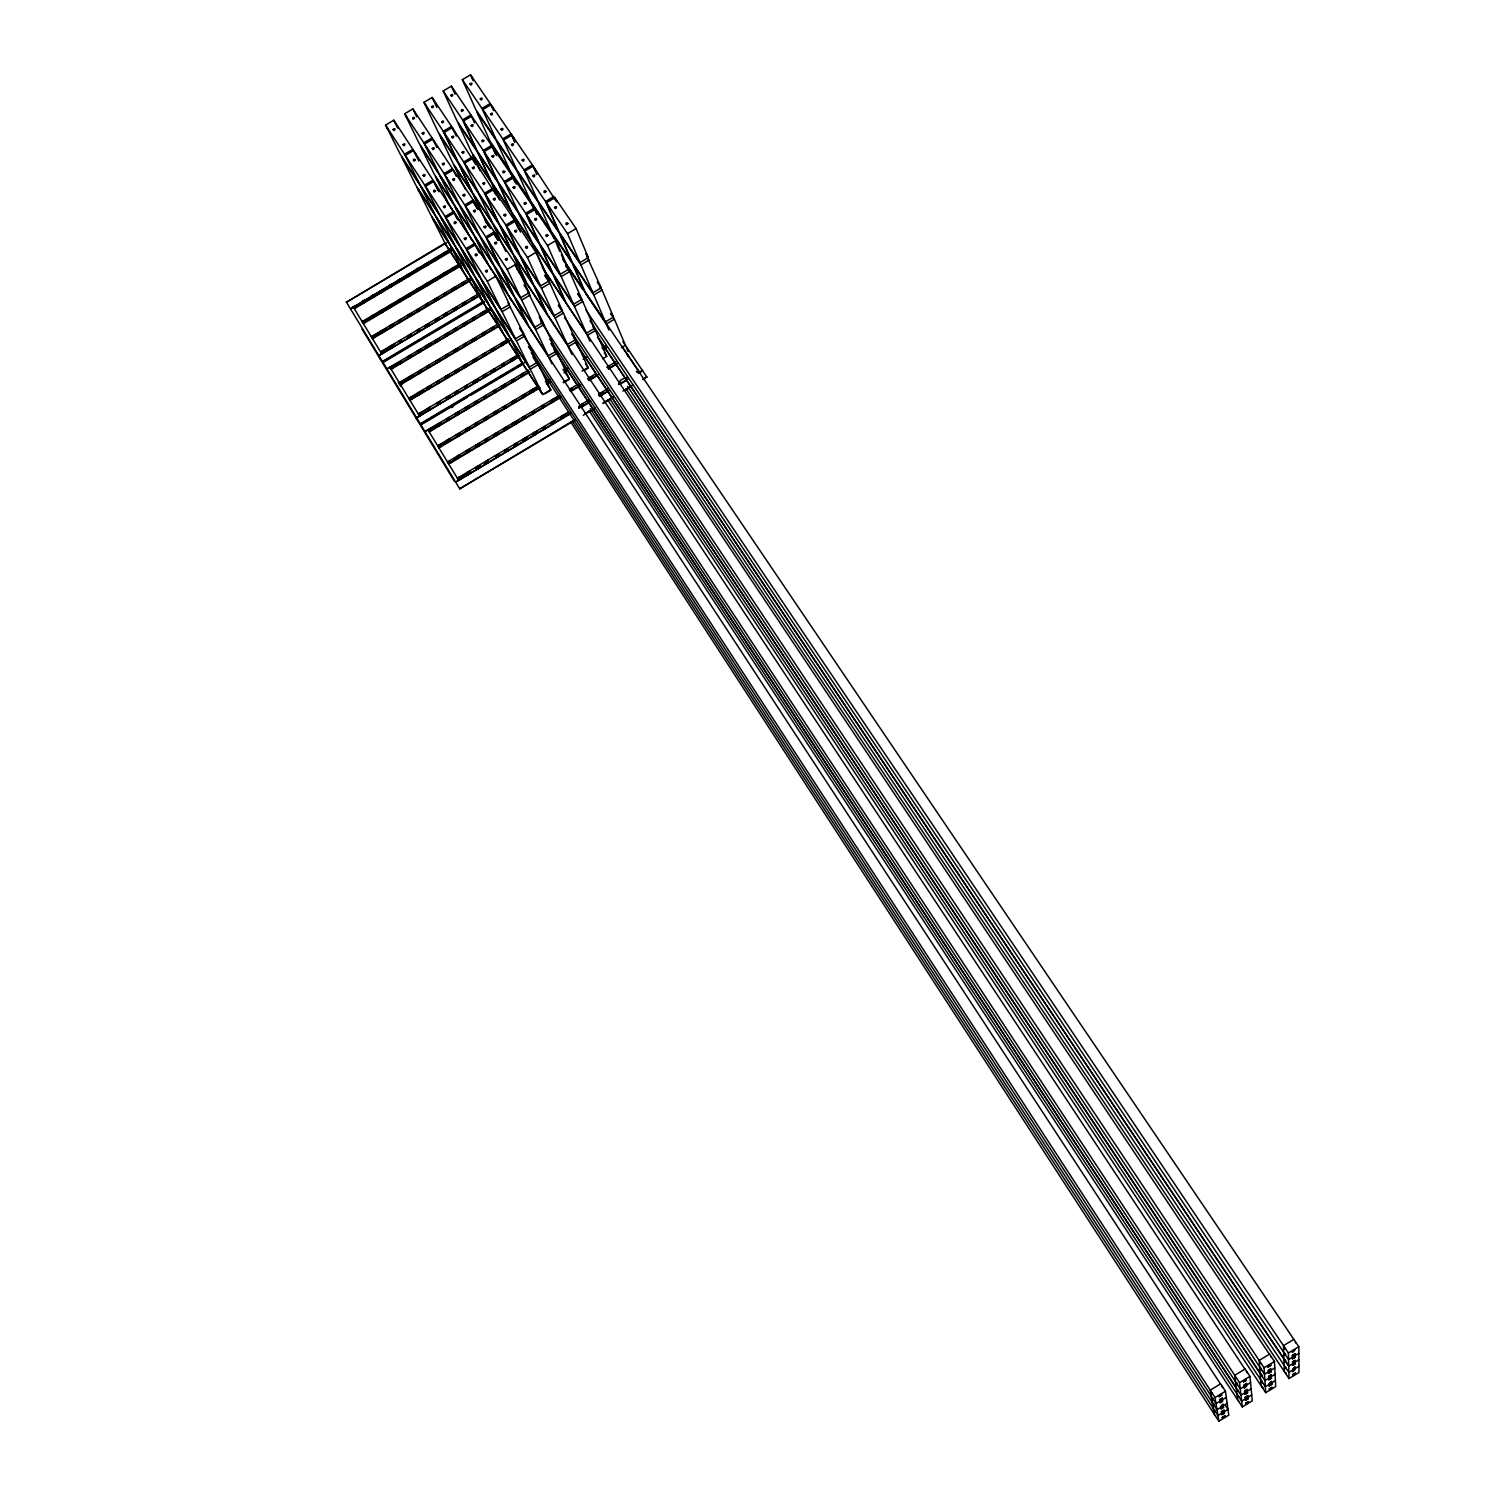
<?xml version="1.0" encoding="UTF-8"?>
<svg xmlns="http://www.w3.org/2000/svg" width="1496" height="1496" viewBox="0 0 1496 1496"><rect width="100%" height="100%" fill="white"/><g stroke="black" fill="none" stroke-linecap="round" stroke-linejoin="round"><path stroke-width="1.5" d="M639.203 372.298C636.585 375.795 649.058 365.903 638.1 372.878M609.807 367.661L608.61 368.783M580.504 406.388L582.655 405.397M582.785 405.884C577.232 407.342 585.329 403.453 580.373 406.127M588.9 379.535C590.004 375.029 592.304 382.022 588.695 379.049M571.996 388.979C570.294 393.71 569.378 385.201 572.744 390.269M561.655 417.328L563.655 416.393M570.051 390.194L572.052 389.278M552.248 422.919L554.249 422.003L552.136 422.938M554.549 422.695L553.333 423.817L552.024 422.714M533.418 434.121L535.587 433.391L533.305 434.158M542.861 428.791L544.843 427.613L542.88 428.735M523.993 439.731L526.012 438.814L525.077 440.628M532.333 412.017C537.382 408.857 530.126 416.038 534.203 410.951M534.857 412.242C532.744 415.869 531.865 409.493 534.839 411.998M522.515 397.076L524.385 395.673M516.625 444.63L514.456 445.359L516.849 444.836M523.32 418.543C526.985 416.823 520.776 417.739 525.246 417.347M506.471 428.511C503.965 432.251 504.133 424.995 506.695 428.735M514.961 400.928C514.549 406.762 511.108 397.132 515.727 402.218M507.2 450.24C501.815 449.155 508.472 454.616 507.088 449.754M523.506 374.094L521.655 375.477M513.932 424.135C516.139 421.311 513.371 423.518 515.727 424.153M511.314 359.208C518.701 356.572 508.36 362.107 512.193 360.966M503.722 407.697L505.966 407.192M505.742 406.968C500.805 406.613 508.958 407.847 503.498 407.473M495.756 456.804L497.738 455.626L495.606 456.579M495.868 457.047L496.99 454.952L497.644 457.084M504.433 429.221L506.433 428.305L505.517 430.119M477.018 468.267C475.859 463.928 481.432 468.491 476.925 468.005C478.645 463.891 479.898 470.941 476.757 467.799M495.438 390.493C494.802 395.299 492.259 387.969 495.961 391.372M495.98 391.634L495.083 392.681M486.312 462.152L488.313 461.236L486.331 462.414M503.011 386.342L504.507 385.239L505.087 386.623M488.612 461.927L487.696 463.012M475.709 424.359C478.701 420.656 477.467 428.08 475.448 423.873C477.579 420.264 478.383 426.622 475.466 424.135M494.634 349.466C489.342 350.625 497.083 347.558 492.165 349.466M469.501 472.68L467.481 473.615L469.482 472.418M476.289 445.958L478.552 445.471M495.064 369.98C492.278 373.42 493.699 367.249 495.251 370.709C492.315 373.981 492.801 366.333 495.288 370.204M478.327 445.266C474.344 448.669 478.346 441.114 478.196 446.481M501.609 344.23L503.572 343.332L501.721 344.697M483.47 355.842C481.469 351.523 488.313 355.468 483.675 355.973C482.273 352.57 487.546 355.487 483.208 355.356M460.319 478.757L458.543 479.823M466.92 451.549L468.903 450.633L466.939 451.811M469.183 451.306C466.864 455.233 465.911 447.491 469.071 450.82M485.994 376.225L484.985 375.085L483.919 376.674M492.39 349.709L494.353 348.811M457.29 436.14C455.906 433.092 461.666 434.999 458.075 436.365M467.519 386.959C462.04 388.736 469.838 384.079 465.293 387.389M484.18 313.449C481.413 316.759 481.375 311.411 483.9 312.795M459.534 456.43C457.29 460.114 456.897 453.232 459.683 456.411M464.751 366.127C467.799 362.481 466.434 369.793 464.489 365.66C466.584 362.107 467.388 368.315 464.508 365.903M475.055 318.872C472.25 322.706 472.362 314.815 475.036 318.629M447.865 462.245C454.934 457.683 440.965 471.221 459.758 455.233M458.767 413.756C457.309 417.272 454.653 411.419 458.225 412.616C458.879 416.131 454.447 412.69 458.487 413.083M438.01 425.537C437.524 420.638 441.844 426.865 437.655 424.845M446.874 398.703L447.977 396.627L448.613 398.721M440.591 446.35C437.991 450.277 437.617 442.18 440.572 446.089M448.744 397.506L446.762 398.404L448.987 397.73M438.44 447.08L440.31 445.677M446.949 419.048C452.372 416.206 444.892 423.798 448.856 418.001M439.3 382.34C437.056 385.912 436.757 379.647 438.983 382.116C436.477 385.145 436.533 379.143 439.02 381.611M445.584 355.674C450.446 352.551 443.564 359.695 447.472 354.664M454.298 329.494C459.235 326.446 452.073 333.328 456.168 328.484M446.575 377.759C444.593 373.738 451.025 376.88 446.537 377.403C446.032 374.262 450.82 377.796 446.799 377.89M462.919 303.52C467.837 300.509 460.712 307.334 464.77 302.547M437.898 425.051L439.88 424.153M421.199 414.504C419.516 418.076 417.328 411.681 420.806 413.551C420.507 417.16 417.515 412.859 420.918 414.037M447.117 314.833L445.154 314.328L446.556 315.469M455.532 288.298C451.119 290.71 457.327 284.932 453.699 289.513M427.108 346.268C430.156 342.64 428.772 349.877 426.846 345.782C428.941 342.266 429.707 348.4 426.865 346.025M429.446 366.352L427.239 366.838L429.165 365.679L428.511 367.923L427.669 366.557L429.689 366.576M446.724 294.17L444.536 294.675L446.612 293.721M409.399 399.021C412.69 395.355 410.708 402.966 409.175 398.291C414.355 397.599 405.79 401.788 422.938 390.419M428.959 325.38C426.229 328.709 426.136 323.379 428.698 324.744M418.786 373.308C419.535 370.223 419.011 371.98 419.89 373.196M410.746 336.207C408.071 339.742 407.754 333.832 410.633 335.74M417.066 310.083C421.853 306.998 415.028 314.01 418.936 309.092M411.026 356.889C408.184 359.882 408.389 355.225 410.54 356.104M419.852 330.803C417.122 334.132 417.01 328.783 419.572 330.149M426.136 304.698C430.904 301.556 424.135 308.718 428.006 303.707M401.358 341.125L399.17 341.612L401.096 340.471L400.442 342.696L399.619 341.35L401.601 341.369M401.882 362.312C399.208 365.66 398.983 360.312 401.62 361.658M399.189 321.341C402.218 317.75 400.797 324.913 398.908 320.855C400.984 317.376 401.732 323.416 398.927 321.098M392.719 367.754L391.821 368.783M390.119 326.726C393.149 323.136 391.728 330.298 389.839 326.24C391.915 322.762 392.644 328.802 389.858 326.483M371.681 337.011C374.654 333.01 374.393 340.284 371.681 337.011L386.192 328.522M381.517 332.879C378.638 329.868 385.482 330.523 381.761 332.449C379.517 330.167 385.893 331.719 381.761 332.935M636.735 371.793L638.68 371.139L638.381 372.747M607.339 367.156L609.452 366.688L608.105 368.278M599.111 394.177L601.467 394.196L599.204 394.925M553.427 401.62C550.453 401.19 554.231 399.226 551.37 401.526M533.829 391.316C534.278 387.688 529.472 392.55 533.38 391.728M477.187 403.209C475.597 398.067 474.438 406.351 477 401.732M450.221 463.012L449.642 461.591L448.164 462.975M457.57 371.887C458.075 368.334 453.288 373.102 457.14 372.28M401.938 383.705C402.2 379.947 397.786 385.482 401.751 383.93M535.344 434.644L534.689 432.531L533.436 434.382M588.732 378.039L595.689 373.757M496.279 413.756L496.298 412.036L494.503 413.738M439.768 425.575L439.618 423.686M504.189 365.679L504.208 363.996M457.065 350.962L454.803 350.475L455.663 349.185L456.953 350.232L455.27 350.999L456.991 349.802M475.242 340.284L474.606 338.208L473.503 340.265M464.994 304.492L464.62 302.94L463.274 304.492M447.248 335.871L446.612 333.832L445.509 335.871M410.072 316.423C407.38 313.674 410.746 315.656 408.371 316.423M392.139 347.745L391.784 346.174L390.419 347.726M475.578 361.321C478.122 358.853 471.913 358.423 474.251 361.321M430.081 409.736L427.95 408.763L429.932 407.847L428.997 409.642L428.604 408.483L430.194 408.315M451.699 407.623L452.933 406.856M504.9 386.847L503.516 387.146M420.226 394.215L420.096 392.438L418.899 394.196M1293.629 1350.832L1294.919 1349.729L1292.245 1352.421L1293.629 1351.131M1245.514 1386.698L1246.766 1385.633L1244.205 1388.232L1245.532 1386.979M1221.895 1405.305L1223.261 1404.127L1220.755 1406.67L1221.933 1405.567M1270.291 1382.454L1271.675 1381.275L1269.113 1383.837L1270.31 1382.715M1293.89 1368.111L1295.237 1366.858L1292.675 1369.495L1293.89 1368.391M1293.928 1370.28L1295.125 1369.158L1292.544 1371.738L1293.928 1370.56M1225.467 1391.243L1228.796 1415.141L1218.829 1421.2L1215.051 1397.563L1225.467 1391.243L1220.624 1383.837L1210.245 1390.195L1214.191 1414.057M1249.983 1376.357L1252.245 1400.873L1242.278 1406.932L1239.567 1382.678L1249.983 1376.357L1245.083 1368.971L1234.705 1375.329L1237.622 1399.826M1274.461 1361.454L1275.695 1386.624L1265.728 1392.683L1264.064 1367.793L1274.461 1361.454L1269.543 1354.104L1259.165 1360.462L1261.035 1385.595M1298.809 1346.68L1298.977 1372.468L1289.028 1378.527L1288.411 1352.982L1298.809 1346.68L562.59 258.958M1226.327 1397.376L1216.024 1403.622L528.481 346.679M1250.562 1382.641L1240.259 1388.905L549.799 339.218M1274.779 1367.924L1264.494 1374.17L572.519 333.832M1298.846 1353.282L1288.561 1359.527L589.966 320.742M1227.15 1403.36L1216.996 1409.737L532.987 357.17M1251.123 1388.793L1240.969 1395.17L553.931 349.41M1275.078 1374.226L1264.924 1380.602L576.727 344.716M597.895 337.535L1288.729 1366.129L1298.902 1359.752M1251.703 1395.001L1241.624 1401.116L590.172 408.558M1275.396 1380.584L1265.336 1386.698L610.2 399.339M1298.939 1366.278L1288.879 1372.393L627.516 386.305M1293.853 1339.35L1283.475 1345.689L1284.297 1371.458M408.745 398.235L508.397 339.031M426.921 388.062L430.904 385.706M436.701 382.265L438.702 381.069M444.836 377.422L448.8 375.066M454.784 371.513L458.748 369.157M462.731 366.782L466.715 364.426M472.68 360.873L476.663 358.516M482.797 354.87L484.798 353.673L485.807 355.244M490.595 350.232L494.559 347.876M500.543 344.323L508.64 339.517M409.885 399.825L509.407 340.602M409.998 400.292L509.65 341.088M461.31 248.822L481.132 279.322L495.457 308.008L515.409 338.788L523.694 333.87L508.023 302.79M534.67 327.362L521.711 300.041L501.366 269.074L514.549 296.675L534.67 327.362L542.936 322.444L527.583 291.178M554.156 315.768L541.533 288.279L521.019 257.424L533.866 285.194L554.156 315.768L562.421 310.869L549.948 283.268L544.806 275.582M573.529 304.268L561.243 276.573L540.561 245.83L553.071 273.787L573.529 304.268L581.794 299.35L569.639 271.58L565.75 265.821M592.884 292.767L580.915 264.886L560.065 234.255L572.257 262.398L592.884 292.767L601.149 287.849L586.712 256.078M524.741 336.058L537.419 362.312L529.285 367.137L516.475 340.976L524.741 336.058L519.729 328.372M543.964 324.632L556.325 351.074L548.191 355.898L535.699 329.55L543.964 324.632L540.187 318.891M563.431 313.075L575.455 339.686L567.339 344.51L555.166 317.975L563.431 313.075L558.345 305.446M582.767 301.575L594.492 328.372L586.357 333.197L574.501 306.493L582.767 301.575L577.643 293.983M602.084 290.093L613.491 317.077L605.375 321.902L593.837 294.993L602.084 290.093L599.503 286.316M418.3 413.943L518.383 354.477M418.581 414.411L430.568 407.286M436.551 403.733L440.553 401.358M446.369 397.899L450.539 395.411M454.541 393.037L458.524 390.662M464.901 386.884L466.92 385.688M472.512 382.359L478.514 378.787M483.414 375.889C486.35 372.317 486.35 377.609 483.825 376.375M490.501 371.663L494.69 369.175L495.7 370.765M501.927 364.874L503.928 363.678C505.087 367.268 500.057 364.033 504.283 364.295M510.473 359.788L518.476 355.038M519.393 356.048L416.599 417.777L519.636 356.534M420.245 415.981L416.243 418.356L416.898 419.441M420.526 424.247L522.59 363.584M420.656 424.415L524.759 362.537M466.958 397.525L420.918 424.883L420.264 423.779L522.347 363.098L503.198 333.384L489.622 306.343L470.586 276.928M470.959 395.15L523.002 364.22M528.443 370.054L424.976 431.559L441.301 422.489M455.326 414.149L459.347 411.755M465.35 408.184L469.37 405.79M474.737 402.611L476.757 401.414M484.031 397.076C491.137 395.954 480.814 399.413 485.92 395.879M493.325 391.559L495.344 390.344M501.459 386.716L505.461 384.341M511.913 380.508C519.224 380.115 508.285 382.153 514.044 379.423M523.114 373.776C517.915 377.011 528.481 374.374 521.206 374.972L522.235 376.581M538.429 364.407L550.659 389.745L542.674 394.495L530.313 369.231L538.429 364.407L533.474 356.796M551.07 343.706L557.316 353.187L549.2 358.012L551.968 363.883M573.922 338.04L576.428 341.817L568.312 346.642L571.921 354.515M592.884 326.764L595.427 330.523L587.311 335.347L589.948 341.294M608.872 330.055L606.291 324.052L614.407 319.228L610.574 313.599M428.941 431.428L529.472 371.644M429.202 431.895L529.715 372.13M437.674 445.789L538.597 385.762M545.311 381.779L549.761 379.124M564.759 370.204L568.405 368.035M583.178 359.246L587.161 356.889M602.065 348.026L605.712 345.856M437.935 446.257L449.903 439.151M455.869 435.579L459.852 433.223M465.836 429.67L469.819 427.295M475.317 424.023L477.355 422.807L478.365 424.434M483.769 418.992L487.752 416.636M493.736 413.064L497.719 410.708M503.329 407.361L505.368 406.145M511.669 402.405L515.653 400.03M521.636 396.477L525.62 394.103M529.603 391.746L537.569 386.997M438.665 447.435L539.645 387.371M546.358 383.387L550.341 381.013M563.992 372.897L568.293 370.335M603.131 349.615L606.778 347.446M438.945 447.884L539.869 387.857M546.582 383.874L550.565 381.499M563.244 382.265L569.228 378.694L557.316 353.187M582.056 371.064L588.04 367.511L576.428 341.817M602.738 358.76L606.74 356.385L595.427 330.523M621.42 347.652L625.422 345.277L614.407 319.228M544.899 393.822L550.902 390.25M563.487 382.77L569.471 379.199M584.282 370.391L588.283 368.016M447.491 461.927L559.579 395.225M578.784 383.799L569.415 389.371L570.705 391.485L578.877 386.623M606.89 367.1L616.24 361.527M627.647 354.739C626.45 354.178 628.788 357.544 628.731 356.347M465.761 451.661L469.763 449.286M475.765 445.714L479.767 443.34M485.284 440.048L487.322 438.833L488.351 440.479M493.774 434.999L497.775 432.625M503.778 429.053L507.78 426.659M511.782 424.284L517.784 420.713M522.796 417.739L524.834 416.524L525.881 418.151M543.029 407.791L544.226 406.669L543.478 405.379L541.533 406.575L542.581 408.202M550.902 401.003L558.438 396.534M569.639 389.858L572.22 389.465M587.835 379.049L591.836 376.655M448.482 463.573L561.112 396.571M569.845 389.951L570.574 390.998L580.672 384.94M588.676 380.171L598.68 374.206M617.324 363.135L608.311 368.783M450.764 462.844L560.869 397.338M588.9 380.657L596.979 375.851M608.909 368.745L616.932 363.977M457.383 478.196L568.723 411.924M589.256 399.713L579.85 405.323L581.14 407.436M608.498 388.268L598.55 394.177L599.728 395.748L608.591 390.475M626.861 377.329C616.595 381.181 621.569 381.218 618.69 384.135M636.268 371.737L638.325 370.522M458.15 479.487L469.576 471.558M475.541 468.005L479.505 465.649M486.836 462.993L486.088 461.946L487.976 460.6M495.344 456.224L499.384 453.812M504.769 450.614L506.826 449.398M513.296 445.528L517.279 443.171M523.245 439.618L527.209 437.243M533.006 433.803L537.158 431.334M542.955 429.015L544.488 426.977L545.011 427.8M551.07 423.05L555.035 420.694M561 417.141L568.947 412.41M578.896 406.501L582.879 404.126M602.738 392.307L598.774 394.664L599.952 396.234M466.415 474.008L470.436 471.633M476.439 468.042L480.459 465.667M484.461 463.274L488.481 460.88M522.59 440.591L526.592 438.197M532.613 434.625L536.634 432.232M550.678 423.873L554.679 421.479M578.765 407.155L582.767 404.762M598.811 395.225L602.832 392.831M466.677 474.456L470.679 472.082M504.769 451.792L508.79 449.398M522.833 441.04L526.835 438.665M532.856 435.074L536.858 432.699M550.902 424.34L554.904 421.947M560.925 418.375L564.946 415.981M578.971 407.623L582.991 405.229M599.036 395.692L603.038 393.298M571.491 412.559L455.663 482.105L571.005 413.457M578.746 408.24L590.677 401.134M618.54 384.566L627.965 378.956M580.953 407.529L588.919 402.798M608.797 390.961L600.85 395.692L601.355 393.934M620.728 383.855L626.693 380.321M575.062 419.553L459.721 488.818L575.287 420.021M585.03 413.625L594.997 407.697M602.963 402.948L612.93 397.02M622.897 391.073L632.864 385.145M642.812 379.217L646.814 376.842L643.037 379.704M583.253 415.29L595.202 408.165M603.187 403.434L613.136 397.487M625.104 390.381L631.069 386.828M439.095 214.059L419.965 184.606L404.556 154.2L412.821 149.301L393.785 120.204L385.575 125.047L400.386 154.481L419.179 183.391M458.187 202.745L438.889 173.405L423.798 142.812L432.064 137.912L412.859 108.909L404.668 113.771L419.161 143.373L438.104 172.19M443.265 131.274L451.53 126.393L432.176 97.483L423.966 102.345L438.16 132.116L457.252 160.839L443.265 131.274L423.966 102.345M462.619 119.83L470.885 114.93L451.362 86.151L443.171 90.994L457.028 120.952L476.289 149.581L462.619 119.83L443.171 90.994M515.896 168.543L496.13 139.502L481.974 108.385L490.22 103.486L470.529 74.8L462.339 79.643L475.896 109.788L495.326 138.305M477.505 191.282L458.057 162.054L444.088 132.489L452.353 127.59L475.822 164.56M463.442 121.026L483.264 150.404L496.709 179.913L477.093 150.778L463.442 121.026L471.708 116.146L491.586 145.467L495.4 153.92M424.658 185.093L433.017 180.156L413.625 150.516L405.341 155.416L424.658 185.093L439.899 215.293L459.366 245.269M444.088 173.592L452.428 168.655L432.868 139.128L424.602 144.027L444.088 173.592L458.992 203.98L478.627 233.844M495.849 194.461L472.904 158.258L464.564 163.195L484.573 193.208L498.131 222.287L478.327 192.517L463.723 161.961L472.063 157.024M483.264 150.404L491.586 145.467M502.768 138.847L511.108 133.911L491.062 104.683L482.797 109.582L502.768 138.847L516.737 169.759L536.858 199.305M507.144 293.16L433.821 181.39L425.481 186.346L445.154 216.565L460.188 246.522L480.01 277.041M517.504 210.786L497.532 181.128L484.087 151.62L492.427 146.683L512.679 176.547L504.264 181.54L518.327 212.039L538.654 242.24L525.676 213.255L505.106 182.793L513.521 177.8L534.165 208.206L536.914 214.452M536.858 174.565L532.37 164.878L511.95 135.126L503.61 140.063L523.955 169.871L537.7 200.558L558.195 230.646L545.535 201.455L524.816 171.105L533.231 166.131L555.82 200.614M445.154 216.565L453.569 211.572L457.589 219.8M464.732 204.952L473.147 199.978L453.251 169.889L444.892 174.845L464.732 204.952L479.449 235.096L499.44 265.521L485.789 236.91L465.574 206.224L473.989 201.231L494.278 231.861L498.131 240.071L494.409 234.292M484.573 193.208L492.988 188.216M523.955 169.871L532.37 164.878M485.415 194.461L505.798 225.036L519.112 253.853L498.953 223.54L485.415 194.461L493.83 189.468L514.287 220.006L518.906 229.524M446.5 242.913L346.455 302.229L444.237 243.586M450.483 248.953L350.494 308.887L450.726 249.458M353.991 308.232L451.231 250.561M354.29 308.718L451.474 251.066M501.029 309.41L487.266 281.285L495.849 276.199L509.463 304.417L501.029 309.41L480.833 278.331L466.023 248.617L474.513 243.586L479.318 253.011M485.789 236.91L494.278 231.861M505.798 225.036L514.287 220.006M525.676 213.255L534.165 208.206M545.535 201.455L554.025 196.425M475.354 244.876L466.846 249.926L487.266 281.285M486.63 238.182L495.12 233.152L515.783 264.362L529.079 292.767L520.645 297.779L500.281 266.793L486.63 238.182L507.219 269.448L520.645 297.779M506.639 226.326L515.148 221.277L535.979 252.375L548.92 280.986L540.486 285.979L519.954 255.124L506.639 226.326L527.415 257.462L540.486 285.979M526.536 214.526L535.026 209.477L556.045 240.463L568.63 269.28L560.215 274.273L539.514 243.511L526.536 214.526L547.48 245.55L560.215 274.273M546.414 202.727L554.904 197.696L576.091 228.57L588.339 257.574L579.924 262.567L559.055 231.917L546.414 202.727L567.526 233.657L579.924 262.567M362.163 321.64L459.852 263.689M362.537 322.182C364.089 318.33 365.66 324.408 362.537 322.182L460.114 264.194M363.098 323.173L460.824 265.185M363.378 323.66L461.086 265.69M371.326 336.694L469.426 278.48M389.615 326.483L393.616 324.108M398.815 321.023L400.797 319.864M407.623 315.806L411.624 313.431M433.634 300.359L437.655 297.985M444.144 294.132L446.126 292.954L447.098 294.488M451.661 289.682L455.663 287.307M464.246 282.202L462.283 283.38L463.255 284.894M372.261 338.246L470.399 279.995M372.541 338.732L470.642 280.5M507.219 269.448L515.783 264.362M527.415 257.462L535.979 252.375M547.48 245.55L556.045 240.463M567.526 233.657L576.091 228.57M380.564 351.878L478.963 293.478M380.826 352.364L394.907 344.005M399.058 341.556L401.04 340.377M406.968 336.862L410.989 334.468M417.272 330.728L419.254 329.55L420.226 331.102M425.051 326.128L429.072 323.734M435.093 320.163L439.113 317.769M443.134 315.376L447.154 313.001M453.195 309.41L457.215 307.035M473.727 297.106C468.716 300.004 478.346 296.844 471.894 298.321L472.867 299.855M479.954 295.011L378.881 355.637L480.197 295.497M483.881 301.164L382.396 361.415L383.051 362.518L484.517 302.267M382.677 361.901L484.274 301.781M488.687 308.531L386.959 368.932L401.283 361.06M407.174 357.581L411.157 355.207M417.141 351.654L421.124 349.279M425.107 346.922L431.091 343.369M435.074 340.995L439.057 338.638M445.023 335.085L449.024 332.71M462.993 324.426L466.976 322.07M472.456 318.816L474.438 317.638M480.927 313.786L488.893 309.036M390.83 368.764L489.678 310.065M391.111 369.25L489.921 310.57M515.409 338.788L502.132 311.673L510.547 306.68M521.711 300.041L530.126 295.049M541.533 288.279L549.948 283.268M561.243 276.573L569.639 271.58M580.915 264.886L589.331 259.893M399.264 382.639L498.505 323.716M399.544 383.126L413.569 374.785M417.571 372.411L421.591 370.036M427.108 366.744L429.109 365.566M435.617 361.695L439.618 359.321M453.643 350.999L457.645 348.605M463.835 344.94C471.016 344.529 460.226 346.567 465.911 343.856M471.67 340.284L475.672 337.909M481.693 334.337L485.695 331.944M493.456 327.512C487.752 330.111 498.542 328.297 491.361 328.596L492.371 330.149M400.236 384.229L499.496 325.268M400.498 384.715L499.739 325.754M1220.399 1395.338L1219.053 1395.843L1221.652 1394.253L1219.053 1396.815L1221.933 1395.057L1220.437 1395.618M1269.562 1369.794L1268.103 1370.317L1270.983 1368.578L1268.309 1371.159L1270.889 1369.607L1269.58 1370.074M1245.289 1384.548L1243.868 1385.146L1246.692 1383.351L1244.111 1385.951L1246.636 1384.342L1245.308 1384.829M1221.316 1401.415L1219.988 1401.902L1222.55 1400.35L1219.969 1402.874L1222.83 1401.135L1221.353 1401.677M1222.213 1407.53L1220.96 1408.073L1223.447 1406.483L1220.904 1408.97L1223.728 1407.25L1222.269 1407.792M427.706 305.951L427.856 304.118L426.884 305.951M485.433 376.88L483.545 375.72L485.508 374.804M486.406 419.628C489.716 417.197 482.554 416.449 485.546 419.609M589.181 377.628L590.808 378.582L588.863 379.236M497.401 457.271L496.261 457.383M464.732 325.399C468.51 323.435 461.666 323.024 464.433 325.38M466.883 409.343L467.706 407.267M562.758 418.226L563.712 416.356M436.608 321.06L437.786 319.34L436.121 320.873M418.712 352.532L419.909 350.793L418.244 352.345M464.583 282.781L462.769 284.128L464.826 283.174M454.073 289.813L455.775 288.56M472.755 299.387C476.869 296.582 470.66 299.742 471.633 297.816M455.532 307.914C451.381 310.813 457.645 307.522 456.654 309.485M570.574 390.998L572.295 390.213L571.453 388.156M475.036 382.509L476.607 381.966L476.42 380.508M522.908 397.394L524.479 396.87L524.311 395.374M543.478 405.379L541.889 405.902L542.057 407.398M484.667 397.73L486.406 396.44L484.442 397.599M429.595 387.015C424.995 388.923 432.662 387.688 428.211 386.66C425.668 389.203 431.858 389.502 429.539 386.679M544.376 426.996L542.618 428.305M485.078 418.992L486.948 417.608L485.171 419.291M505.218 430.119L504.208 428.997M447.229 419.721L449.081 418.338L447.323 420.002M496.822 433.747C492.203 434.438 498.879 437.262 496.803 433.41M468.341 428.997L466.471 430.399L468.248 428.716M449.436 439.974L447.678 441.245L449.66 440.105M459.291 456.074L457.813 457.813L459.777 456.635M459.814 477.935C455.794 478.178 460.693 480.945 459.777 477.617M443.919 254.788C448.389 252.936 442.405 254.376 443.04 253.366M453.382 269.486C459.833 265.821 449.922 269.43 452.484 268.065M427.332 263.446C422.882 265.278 428.847 263.857 428.23 264.867M436.72 278.181C430.212 281.828 440.235 278.256 437.617 279.602M601.299 394.009L599.466 394.402L599.821 395.748M391.354 284.782C387.296 283.959 391.503 289.457 391.784 285.437C387.539 286.578 392.569 285.044 392.251 286.204M523.581 374.393L521.73 375.776M504.04 363.809L502.245 364.201L502.6 365.866M473.989 360.835L475.934 359.676L474.082 361.134M542.001 407.099C546.358 407.361 541.028 404.07 542.468 407.716M561.729 417.534C566.049 417.795 560.907 413.962 561.542 417.328M562.178 418.132L561.449 417.104M522.441 396.777C527.078 396.964 520.832 392.999 522.684 397.263M503.049 386.529L504.919 385.145L502.787 386.118M515.054 401.227C511.015 400.741 515.372 404.425 514.811 400.741M495.7 390.961L493.904 391.354L494.222 392.681M476.513 380.788L474.662 382.172M438.347 360.237C433.803 362.088 439.918 360.723 439.263 361.677M477.093 402.031L475.148 403.191M457.982 391.802C453.232 391.746 459.571 395.542 457.72 391.335C453.737 390.568 457.701 395.374 457.888 391.522M465.836 408.651L467.818 407.754L465.929 408.95M1295.312 1342.323L1295.798 1342.922M390.998 368.783L390.624 366.782L392.719 367.492M485.714 440.591L487.677 439.413L485.789 440.871M457.028 435.673C461.535 436.121 456.037 431.577 457.14 435.953M438.328 446.799L440.217 445.397M460.039 478.066L458.692 477.448L457.795 478.795M1284.821 1353.282L1285.569 1354.46L1285.083 1353.581M1285.232 1361.454C1286.392 1364.427 1284.204 1357.751 1285.756 1360.911M504.956 142.457L505.742 143.803L505.012 142.662M1260.941 1369.326C1262.325 1372.43 1259.969 1365.96 1261.483 1369.027M1261.203 1374.226L1261.932 1375.385L1261.203 1374.244M1261.67 1380.584L1262.474 1382.996L1261.857 1381.93M1237.529 1389.354L1237.697 1390.794M1237.566 1390.42L1238.146 1391.392M1238.146 1396.254L1238.8 1397.358L1238.239 1395.544M455.682 168.468L456.112 169.142M1214.696 1410.017L1214.453 1410.616M447.024 178.566L446.257 177.22L447.042 178.566M466.939 208.617L467.724 210.001L466.995 208.804M451.325 208.729L452.054 209.926M470.642 238.257L471.371 239.454M490.277 268.233L491.025 269.504M516.905 301.182L517.373 301.893M462.657 251.16L463.442 252.506L462.675 251.234M510.267 298.789L511.015 300.079M530.613 329.887L531.361 331.121M483.32 282.95L484.087 284.315L483.376 283.118M477.43 281.005L478.196 282.314L477.43 281.005M485.863 307.26L486.593 308.513L485.92 307.409M501.889 344.884C501.272 338.975 506.134 348.325 500.973 343.426M542.711 428.548L544.507 429.221L544.768 427.314M524.946 416.673L524.853 418.768L523.076 418.076M446.126 356.815L446.463 355.244L448.052 355.655M466.098 409.137L466.191 407.062L468.061 407.978M488.481 461.441L486.985 460.618L486.088 461.946M426.659 147.674L425.986 146.421L426.734 147.73M1285.12 1354.946L1285.232 1355.357M1271.02 1356.816L1271.133 1357.246M471.951 77.25L472.643 78.503L471.988 77.53M513.895 138.698L513.315 137.538L513.857 138.38M506.19 338.881L505.573 337.759L506.209 338.844M479.038 115.753L478.327 114.538L478.832 115.342M1236.425 1378.545L1236.294 1378.134M1213.967 1405.623L1213.836 1405.23M1285.588 1366.989L1285.475 1366.839M585.721 253.74L588.339 257.574M462.339 79.643L481.974 108.385M597.259 282.164L601.149 287.849M497.196 141.896L516.962 170.918L530.444 200.782L550.341 230.085M517.784 172.133L537.887 201.679L551.164 231.319L571.416 261.146L559.205 232.983L538.728 202.914M610.948 313.319L613.491 317.077M509.276 169.59L490.071 141.297L476.981 112.2L496.392 140.699L510.08 170.787L529.621 199.566M511.127 173.087L530.65 201.867L534.409 210.394M531.454 203.082L551.332 232.366L554.1 238.687M552.174 233.582L572.388 263.408L584.169 290.579L564.179 261.015L561.411 254.675M593.837 294.993L573.249 264.642L585.011 291.814L605.375 321.902M622.897 341.556L647.02 377.329M395.842 123.701L395.131 122.579M621.7 345.969L639.409 372.13M566.386 265.054L582.617 289.065M585.965 293.983L606.291 324.052M566.049 265.428L568.63 269.28M484.087 151.62L504.264 181.54M577.942 293.646L581.794 299.35M586.021 310.083L1288.411 1352.982M519.393 214.377L539.701 244.559L552.23 272.534L532.146 242.595L518.551 213.143L498.617 183.484L511.576 211.965L531.323 241.38M597.652 336.974L1288.729 1365.942M533.174 244.858L553.24 274.778L565.32 301.781L545.479 272.104L532.333 243.624L512.623 214.246L519.374 229.056M574.501 306.493L554.081 276.031L566.161 303.015L586.357 333.197M604.234 352.663L606.74 356.385M626.057 388.792L1289.028 1378.527M608.928 365.884L609.994 367.492M619.512 381.704L620.597 383.331M542.225 267.242L544.656 270.888M543.927 270.047L1269.393 1354.254M545.049 275.208L548.92 280.986M444.088 132.489L463.723 161.961M558.606 305.128L562.421 310.869M564.516 317.451L1264.064 1367.793M479.431 194.854L499.215 224.606L512.287 252.656L492.708 223.147L478.608 193.638L459.179 164.41L472.68 192.947L491.904 221.932M571.696 334.019L575.455 339.686M575.175 342.191L1260.1 1373.141M493.774 225.429L513.334 254.9L525.956 281.996L515.073 265.54M555.166 317.975L534.895 287.419L547.293 314.216L567.339 344.51M585.572 363.771L588.04 367.511M607.657 399.75L1265.728 1392.683M590.191 377.011L591.481 379.124M600.7 392.906L602.009 395.019M473.54 202.783L477.28 208.43M488.07 224.718L490.595 228.551M485.246 220.922L489.117 226.775M494.278 234.573L498.131 240.407M516.662 268.569L1244.934 1369.102M588.152 378.226L589.218 379.853M588.377 378.712L589.443 380.339M523.955 285.044L529.079 292.767M539.158 316.703L542.936 322.444M404.668 113.771L423.798 142.812M540.505 321.154L1239.567 1382.678M551.332 343.482L556.325 351.074M440.048 175.743L459.309 205.083L473.727 234.423L493.138 264.025M460.114 206.298L479.73 236.162L493.942 265.26L513.708 295.404L500.543 267.803L480.553 237.415M555.484 351.934L1236.201 1387.951M563.076 369.306L569.228 378.694M453.064 202.914L434.308 174.321L420.32 145.729L439.244 174.546L453.849 204.111L472.923 233.208M589.144 410.783L1242.278 1406.932M454.952 206.373L474.008 235.452L487.939 263.82M474.812 236.667L494.204 266.251L507.948 294.394L527.49 324.258L514.774 297.611L495.026 267.504M535.699 329.55L515.596 298.882L528.312 325.511L548.191 355.898M540.318 205.607L540.449 206.093M581.888 404.088L582.954 405.734M582.112 404.575L583.178 406.201M448.837 204.503L1220.474 1383.968M574.819 267.597L575.025 267.653M553.726 236.237L553.931 236.574M1225.654 1405.81L1227.992 1409.4L1217.931 1415.534L572.706 421.685M519.935 328.11L523.694 333.87M522.796 334.412L1215.051 1397.563M385.575 125.047L404.556 154.2M466.023 248.617L445.976 217.836L454.391 212.843L456.411 216.957M520.982 217.088L521.188 217.425M531.23 352.794L537.419 362.312M421.143 186.944L440.254 216.378L454.952 245.55L474.213 275.245M441.04 217.612L460.506 247.569L475.017 276.498L494.634 306.736M481.955 280.612L502.132 311.673M546.994 384.098L550.659 389.745M570.612 421.816L1218.829 1421.2M1260.735 1363.267L1260.941 1363.567M1261.67 1376.152L1261.596 1376.264M434.457 213.928L415.869 185.242L401.583 156.837L420.339 185.728L435.243 215.125L454.167 244.316M436.383 217.388L455.289 246.56L469.501 274.759L488.556 304.193M456.074 247.775L475.317 277.471L489.36 305.427L508.734 335.385M476.121 278.705L495.718 308.943L509.556 336.656L529.285 367.137M496.522 310.196L516.475 340.976M552.716 399.32L554.006 401.414M563.076 415.29L564.366 417.403M449.23 243.418L430.829 214.975L417.01 187.524L435.598 216.191L449.997 244.615L468.716 273.544M550.678 400.535L551.725 402.162M561.019 416.524L562.309 418.637M451.1 246.803L469.8 275.713L483.563 302.996L502.413 332.168M490.408 307.578L509.781 337.516L523.17 364.313L542.674 394.495M510.585 338.769L530.313 369.231M463.498 271.935L445.303 243.736L431.933 217.182L450.333 245.606L464.265 273.114L482.797 301.781M541.645 393.055L445.565 244.259L446.369 245.868M444.985 252.207L446.201 254.208M454.447 266.886L455.682 268.906M464.003 281.697L465.219 283.716M473.615 296.638L474.849 298.676M483.32 311.71L484.573 313.749M493.119 326.913L494.372 328.952M502.993 342.229L504.245 344.304M512.941 357.694L514.213 359.769M522.983 373.289L524.255 375.365M533.118 389.016L534.409 391.111M543.347 404.892L544.638 406.987M553.651 420.9L554.717 422.545M462.021 282.875L462.993 284.39M481.338 312.888L482.329 314.441M491.118 328.091L492.109 329.662M510.921 358.89L511.95 360.48M520.963 374.486L521.992 376.094M531.099 390.232L532.127 391.84M541.309 406.108L542.356 407.735M551.613 422.115L552.66 423.761M443.284 253.871L444.256 255.367M452.746 268.569L453.718 270.065M481.581 313.393L482.572 314.927M501.216 343.912L502.226 345.483M531.323 390.718L532.37 392.326M551.837 422.601L552.903 424.228M1239.006 1401.341L1238.838 1401.285M436.009 257.536L437.225 259.537M445.434 272.253L446.649 274.254M454.934 287.082L456.168 289.102M464.527 302.042L465.761 304.081M474.195 317.133L475.429 319.172M483.937 332.355L485.19 334.412M493.774 347.708L495.026 349.765M503.685 363.191L504.956 365.267M513.689 378.825L514.961 380.9M523.787 394.57L525.059 396.664M533.979 410.465L535.25 412.578M544.245 426.51L545.535 428.623M434.046 258.696L435.261 260.697M443.471 273.413L444.686 275.414M452.951 288.261L454.186 290.28M462.545 303.221L463.517 304.754M472.194 318.33L473.428 320.368M481.936 333.552L483.189 335.59M491.754 348.905L493.025 350.962M501.684 364.388L502.937 366.464M511.669 380.021L512.941 382.097M521.749 395.786L523.039 397.88M531.922 411.681L533.212 413.794M542.188 427.725L543.478 429.838M496.84 270.739L496.691 270.309M476.57 239.641L476.42 239.584M1212.62 1397.825L1212.564 1397.937M427.014 262.866L427.968 264.362M436.402 277.601L437.356 279.116M445.864 292.468L446.837 293.983M455.42 307.447C458.094 312.814 451.25 307.727 456.261 308.924M465.05 322.556L466.041 324.108M474.756 337.816L475.747 339.368M484.554 353.187L485.564 354.758M494.428 368.689L495.457 370.279M504.395 384.341L505.424 385.949M514.456 400.124L515.484 401.751M524.591 416.038L525.638 417.683M534.82 432.101L535.867 433.747M465.293 323.061L466.285 324.613M475.017 338.302L476.009 339.854M504.638 384.827L505.667 386.436M535.063 432.568L536.11 434.214M1215.388 1415.534L1215.575 1415.833M425.051 264.025L426.267 266.026M434.438 278.761L435.654 280.781M443.901 293.627L445.116 295.647M453.438 308.625L454.672 310.663M463.049 323.753L464.302 325.791M472.755 338.994L474.008 341.051M482.554 354.384L483.806 356.441M492.408 369.905L493.68 371.962M502.375 385.557L503.647 387.632M512.417 401.339L513.689 403.434M522.553 417.253L523.824 419.366M532.782 433.335L533.829 434.981M418.02 268.195L419.235 270.196M427.37 282.95L428.585 284.969M436.795 297.835L438.029 299.855M446.313 312.851L447.547 314.889M455.906 327.998L457.14 330.036M465.574 343.257L466.827 345.314M475.335 358.666L476.588 360.723M485.171 374.206L486.443 376.281M495.101 389.876L496.373 391.952M505.124 405.678L506.396 407.772M515.222 421.629L516.494 423.723M525.414 437.711L526.704 439.824M416.056 269.355L417.272 271.356M425.406 284.128L426.622 286.129M434.831 299.013L436.047 301.033M444.331 314.029L445.565 316.067M453.905 329.176L455.158 331.214M463.573 344.454L464.826 346.511M473.334 359.863L474.569 361.92M483.152 375.403L484.424 377.478M493.082 391.073L494.335 393.168M503.086 406.893L504.358 408.988M513.184 422.844L514.213 424.471M523.357 438.926L524.647 441.058M472.119 279.509L472.269 279.92M409.025 273.525L410.241 275.526M418.338 288.317L419.553 290.317M427.744 303.221L428.959 305.24M437.206 318.255L438.44 320.294M446.762 333.421L447.996 335.459M456.392 348.718L457.645 350.775M466.116 364.145L467.369 366.202M475.915 379.704L477.168 381.779M485.807 395.393L487.06 397.487M495.774 411.232L497.046 413.326M505.835 427.202L507.125 429.315M515.989 443.321L517.279 445.434M407.062 274.684L408.277 276.685M416.374 289.476L417.59 291.496M425.762 304.399L426.977 306.418M435.224 319.433L436.458 321.472M444.761 334.599L445.752 336.151M454.391 349.914L455.644 351.953M464.097 365.342L465.35 367.399M473.895 380.9L475.148 382.976M483.769 396.608L485.041 398.684M493.736 412.447L494.765 414.074M503.797 428.417L505.068 430.53M513.932 444.536L515.222 446.649M400.03 278.854L401.246 280.855M409.306 293.665L410.521 295.684M418.674 308.606L419.89 310.626M428.099 323.66L429.333 325.698M437.617 338.844L438.852 340.901M447.211 354.178L448.463 356.216M456.897 369.624L458.15 371.681M466.659 385.201L467.911 387.277M476.495 400.928L477.766 403.022M486.443 416.786L487.715 418.88M496.466 432.793L497.738 434.887M506.564 448.931L507.855 451.044M398.067 280.033L399.282 282.033M407.342 294.843L408.558 296.844M416.692 309.784L417.908 311.804M426.117 324.838L427.351 326.876M435.617 340.041L436.851 342.079M445.21 355.356L446.463 357.413M454.877 370.821L456.13 372.878M464.639 386.417L465.892 388.493M474.475 402.144L475.485 403.752M484.405 418.001L485.676 420.096M494.409 434.008L495.7 436.103M504.507 450.146L505.798 452.26M391.036 284.203L391.971 285.699M400.274 299.032C402.667 304.343 396.608 299.312 400.797 300.49C397.674 303.445 399.264 297.012 401.115 300.49M409.586 313.992L410.559 315.525M418.992 329.064L419.946 330.616M428.473 344.286L429.446 345.838M438.029 359.62C440.703 365.08 433.859 359.863 438.87 361.116M447.659 375.103L448.65 376.693M457.383 390.718L458.393 392.307M467.201 406.463L468.211 408.071M477.093 422.339L478.103 423.966M487.079 438.365L488.107 440.011M497.14 454.522L498.187 456.187M400.554 299.518L401.489 301.033M409.867 314.478L410.82 316.011M428.735 344.772L429.707 346.324M447.921 375.589L448.912 377.16M457.645 391.185L458.655 392.794M467.463 406.931L468.472 408.539M497.401 454.99L498.43 456.654M389.072 285.362L390.288 287.363M398.31 300.191L399.526 302.211M407.623 315.151L408.576 316.685M417.01 330.242L418.244 332.28M426.472 345.464L427.706 347.502M436.028 360.817L437.262 362.874M445.658 376.3L446.911 378.357M455.364 391.915L456.635 393.99M465.181 407.66L466.434 409.754M475.055 423.555L476.326 425.649M485.041 439.581L486.312 441.694M495.083 455.756L496.13 457.402M382.041 289.532L383.257 291.533M391.241 304.38L392.457 306.399M400.517 319.377L401.751 321.397M409.885 334.468L411.101 336.507M419.329 349.709L420.563 351.766M428.847 365.08L430.081 367.137M438.44 380.582L439.693 382.658M448.127 396.216L449.38 398.291M457.888 411.998L458.898 413.607M467.743 427.893L469.015 430.007M477.692 443.957L478.963 446.051M487.715 460.132L488.743 461.796M380.078 290.692L381.293 292.692M389.278 305.558L390.493 307.578M398.553 320.537L399.769 322.556M407.903 335.646L409.119 337.685M417.328 350.906L418.562 352.944M426.846 366.277L428.08 368.334M436.439 381.779L437.674 383.855M446.107 397.412L447.098 399.021M455.869 413.195L457.122 415.29M465.724 429.109L466.976 431.203M475.653 445.172L476.925 447.285M485.658 461.366L486.948 463.48M373.046 294.862L374.243 296.863M382.209 309.747L383.425 311.766M391.447 324.744L392.663 326.783M400.778 339.891L401.994 341.93M410.166 355.15L411.4 357.189M419.647 370.541L420.9 372.598M429.221 386.062L430.455 388.137M438.87 401.732L440.123 403.808M448.594 417.515L449.847 419.609M458.412 433.466L459.665 435.56M468.304 449.529L469.314 451.175M478.29 465.742L479.58 467.874M371.083 296.04L372.28 298.041M380.246 310.906L381.443 312.926M389.465 325.922L390.699 327.942M398.778 341.069L400.012 343.108M408.184 356.329L409.418 358.386M417.646 371.737L418.88 373.794M427.202 387.258L428.454 389.334M436.851 402.929L438.104 405.005M446.556 418.73L447.828 420.825M456.374 434.663L457.626 436.776M466.266 450.745L467.537 452.858M476.233 466.976L477.523 469.09M453.12 89.386L453.138 89.18M364.033 300.21L365.248 302.211M373.177 315.114L374.374 317.115M382.378 330.13L383.593 332.168M391.653 345.296L392.887 347.334M401.022 360.573L402.256 362.63M410.465 376.001L411.699 378.058M419.983 391.541L421.236 393.616M429.595 407.23L430.848 409.306M439.282 423.05L440.535 425.144M449.062 439.02L450.333 441.114M458.917 455.121L460.188 457.234M468.865 471.352L470.155 473.484M362.088 301.369L363.285 303.37M371.195 316.273L372.411 318.293M380.395 331.308L381.611 333.328M389.671 346.474L390.905 348.512M399.021 361.77L400.255 363.809M408.464 377.179L409.698 379.255M417.982 392.737L419.217 394.813M427.576 408.427L428.828 410.521M437.262 424.266L438.515 426.36M447.024 440.235L448.295 442.33M456.878 456.336L458.15 458.449M466.808 472.586L468.098 474.7M542.281 249.009L542.169 248.841M494.185 187.112L493.942 186.907M496.915 236.405L496.803 236.218M434.569 142.008L434.682 142.176M355.038 305.539L356.254 307.54M364.126 320.462L365.342 322.481M373.289 335.515L374.524 337.554M382.546 350.7L383.761 352.738M391.859 366.015L393.093 368.053M401.265 381.461L402.518 383.518M410.764 397.038L411.998 399.095M420.32 412.746L421.573 414.822M429.969 428.585L431.241 430.68M439.712 444.574L440.983 446.687M449.529 460.693L450.801 462.825M459.44 476.962L460.45 478.645M462.002 209.496L461.759 209.29M477.168 248.112L476.757 247.345M456.205 216.079L456.093 215.91M468.603 252.861L468.716 253.048M422.807 189.768L422.919 189.936M403.34 159.96L403.434 159.978M438.01 220.155L438.122 220.323M353.075 306.699L381.779 353.916M389.876 367.193L419.553 416.019M427.95 429.801L458.393 479.861M398.216 382.247L400.573 386.155M346.156 301.743L459.721 488.818M512.081 341.443L512.287 341.78M457.832 250.748L457.795 250.861M466.92 277.882L467.107 278.219M447.94 248.504L447.921 248.617M482.105 240.22L482.31 240.576M498.056 312.945L498.262 313.281M407.155 158.464L407.043 158.464M522.759 260.603L522.833 260.491M536.578 290.261L536.596 290.523M515.821 258.958L515.653 258.901M460.955 167.421L460.824 167.402M414.654 111.938L414.542 111.957M506.938 185.897L506.77 185.859M485.901 154.705L485.751 154.705M444.948 94.024L444.723 93.874M474.718 161.325L474.569 161.325M454.148 130.657L454.017 130.657M379.404 357.619L380.021 358.685M362.051 329.064L454.373 481.188M464.134 82.673L463.984 82.71M498.972 144.888L498.804 144.888M512.848 176.042L512.698 176.023M515.353 180.904L515.185 180.885M556.736 200.838L556.923 201.175M435.654 184.476L435.523 184.457M475.822 204.335L475.672 204.298M455.065 172.975L454.934 172.956M433.971 100.513L433.84 100.55M445.883 135.538L445.752 135.556M495.531 228.383L495.382 228.346M500.393 186.514L500.225 186.495M535.044 169.235L534.876 169.216M393.785 120.204L397.693 128.058M412.821 149.301L418.786 160.97M433.821 181.39L438.926 191.769M433.017 180.156L438.122 190.516M448.968 204.241L435.43 176.622L454.167 205.176L468.285 233.769M446.238 200.24L448.239 204.335M412.859 108.909L416.692 116.819M432.064 137.912L436.907 147.543M452.428 168.655L456.224 176.154M465.424 189.394L454.073 165.57L472.96 194.05L486.013 221.614M473.989 201.231L477.916 209.496M473.147 199.978L477.074 208.243M486.798 222.792L473.764 195.228L492.969 224.213L505.816 251.534M432.176 97.483L436.851 107.45M495.12 233.152L498.018 239.304M452.353 127.59L456.299 136.061M451.53 126.393L453.512 130.619M480.01 170.581L472.605 154.593L491.642 182.98L498.935 198.818M499.72 200.015L492.446 184.158L511.819 213.03L520.496 232.086M493.83 189.468L496.691 195.714M451.362 86.151L455.027 94.155M470.885 114.93L474.494 122.896M496.541 155.678L491.118 143.635L510.323 171.909L514.755 181.876M513.521 177.8L516.326 184.083M470.529 74.8L473.222 80.84M535.026 209.477L536.858 213.648M490.22 103.486L493.699 110.685M555.858 242.034L559.654 251.347M511.95 135.126L514.736 141.503M511.108 133.911L514.811 142.419M554.287 421.947L552.641 421.517L552.267 423.181M554.904 197.696L556.68 201.885M514.362 445.135C518.27 448.931 515.297 440.235 514.605 445.602M626.3 347.371L628.077 351.56M467.5 386.716L466.172 386.155L465.387 387.688M567.938 223.521C565.264 227.392 565.264 220.323 567.938 223.521M523.806 439.001C525.395 442.853 526.891 435.822 523.806 439.001M533.773 390.306C531.248 394.009 531.304 387.184 533.773 390.306M547.929 235.396C545.255 239.267 545.273 232.198 547.929 235.396M554.53 207.458C556.045 211.217 558.064 204.167 554.53 207.458M494.858 434.064C496.223 437.786 498.112 431.016 494.858 434.064M545.984 191.488C543.347 195.322 543.347 188.346 545.984 191.488M511.613 359.433L513.558 358.722L511.613 359.433M512.361 380.564L514.306 379.853L512.361 380.564M525.526 247.289C527.022 251.104 529.098 243.979 525.526 247.289M485.489 439.637C487.041 444.593 489.211 436.421 485.489 439.637M534.614 219.258C536.11 223.035 538.167 215.966 534.614 219.258M494.185 412.503C495.55 416.206 497.383 409.437 494.185 412.503M467.257 472.643C468.828 477.635 470.959 469.37 467.257 472.643M526.162 203.25C523.506 207.084 523.544 200.109 526.162 203.25M532.819 175.724C534.315 179.427 536.316 172.47 532.819 175.724M468.622 429.67C465.724 433.616 466.079 425.163 468.622 429.67M505.368 259.238C506.845 263.072 508.939 255.928 505.368 259.238M491.81 328.634L493.717 327.904L491.81 328.634M514.699 231.076C516.176 234.853 518.196 227.841 514.699 231.076M503.965 215.031C505.442 218.79 507.499 211.759 503.965 215.031M513.091 187.411C514.549 191.133 516.587 184.176 513.091 187.411M482.385 333.608C482.535 337.629 486.948 332.206 482.946 333.627C483.04 337.124 485.994 330.579 482.385 333.608M474.344 380.956C475.672 384.603 477.505 377.927 474.344 380.956M522.123 160.091C523.6 163.756 525.601 156.856 522.123 160.091M466.191 344.51L464.228 345.426L466.191 344.51M504.788 171.685C502.17 175.462 502.207 168.599 504.788 171.685M472.886 318.872L474.774 318.124L472.886 318.872M511.501 144.57C512.978 148.216 514.979 141.353 511.501 144.57M447.472 440.291C448.763 445.06 451.362 437.206 447.472 440.291M485.471 271.056C486.948 274.871 489.005 267.784 485.471 271.056M473.447 339.536L475.354 338.9L473.447 339.536M494.634 242.969C496.092 246.765 498.187 239.678 494.634 242.969M477.187 254.713C474.513 258.584 474.587 251.515 477.187 254.713M484.012 226.868C485.452 230.627 487.546 223.596 484.012 226.868M463.498 323.809C464.789 327.362 466.771 320.761 463.498 323.809M455.326 370.877C456.617 374.505 458.655 367.792 455.326 370.877M493.343 199.118C494.802 202.839 496.859 195.864 493.343 199.118M482.815 183.372C484.255 187.056 486.312 180.137 482.815 183.372M428.38 429.857C429.67 433.56 431.764 426.753 428.38 429.857M428.66 430.324C429.932 434.027 432.026 427.22 428.66 430.324M462.451 282.931C463.76 286.428 465.705 279.92 462.451 282.931M491.941 156.164C493.4 159.81 495.419 152.947 491.941 156.164M437.281 402.985C438.571 406.65 440.628 399.899 437.281 402.985M437.543 403.453C438.833 407.136 440.89 400.367 437.543 403.453M454.597 329.718C455.906 333.29 457.888 326.67 454.597 329.718M500.992 129.217C502.45 132.826 504.451 126.019 500.992 129.217M438.216 340.097L436.009 340.602L437.935 339.442L437.58 341.612L436.327 340.583L438.216 340.097M444.761 314.085C446.051 317.62 448.033 311.056 444.761 314.085M455.046 268.102L452.97 268.812L455.195 268.139M483.825 140.699C481.226 144.439 481.282 137.688 483.825 140.699M490.576 113.995C492.016 117.567 493.998 110.816 490.576 113.995M464.284 238.556C465.724 242.333 467.818 235.283 464.284 238.556M445.471 335.141L447.341 334.506L445.471 335.141M473.465 210.899C474.905 214.639 476.981 207.645 473.465 210.899M437.655 299.555C435.224 303.108 435.28 296.601 437.655 299.555M443.882 273.469C445.172 276.928 447.136 270.458 443.882 273.469M444.144 273.955C445.434 277.433 447.379 270.963 444.144 273.955M456.168 222.511C453.512 226.345 453.606 219.37 456.168 222.511M418.413 392.794C419.684 396.44 421.741 389.727 418.413 392.794M463.031 195.097C464.471 198.781 466.49 191.899 463.031 195.097M435.654 319.49C436.944 323.024 438.926 316.46 435.654 319.49M472.381 167.758C473.802 171.404 475.859 164.541 472.381 167.758M444.331 293.684C445.621 297.18 447.584 290.673 444.331 293.684M462.04 152.293C463.461 155.902 465.499 149.076 462.04 152.293M411.045 377.254L408.857 377.759L410.783 376.599L410.428 378.787L409.175 377.721L411.045 377.254M417.758 350.962C419.03 354.533 421.068 347.914 417.758 350.962M435.13 279.322L436.982 278.574L435.13 279.322M471.184 125.477C472.624 129.049 474.55 122.317 471.184 125.477M443.471 253.404C444.742 256.844 446.687 250.43 443.471 253.404M480.253 98.904C481.675 102.457 483.675 95.744 480.253 98.904M435.261 299.069C436.533 302.566 438.515 296.058 435.261 299.069M399.694 382.714C400.947 386.323 403.022 379.647 399.694 382.714M417.384 310.327C418.6 313.805 420.694 307.316 417.384 310.327M427.856 264.568C425.425 268.065 425.556 261.669 427.856 264.568M463.218 110.274C460.637 113.977 460.712 107.319 463.218 110.274M470.024 83.963C471.446 87.479 473.428 80.821 470.024 83.963M443.489 206.672C444.892 210.375 446.986 203.437 443.489 206.672M425.836 284.165C427.108 287.662 429.072 281.173 425.836 284.165M426.098 284.67C427.37 288.148 429.333 281.678 426.098 284.67M434.476 258.752C436.196 262.492 438.291 255.423 434.476 258.752M452.671 179.427C454.092 183.092 456.168 176.191 452.671 179.427M410.166 295.385C407.118 298.471 408.857 291.29 410.166 295.385M416.486 269.411C418.207 273.17 420.301 266.082 416.486 269.411M435.523 190.908C432.886 194.686 433.017 187.823 435.523 190.908M442.423 163.887C443.826 167.533 445.901 160.689 442.423 163.887M451.792 136.94C453.195 140.549 455.233 133.761 451.792 136.94M416.804 289.532C418.057 293.01 420.058 286.54 416.804 289.532M417.066 290.018C418.338 293.515 420.32 287.026 417.066 290.018M441.638 121.756C443.04 125.327 445.079 118.595 441.638 121.756M390.101 346.53C391.354 350.083 393.317 343.519 390.101 346.53M407.492 274.74C408.745 278.2 410.727 271.748 407.492 274.74M407.754 275.245C409.025 278.686 410.914 272.291 407.754 275.245M450.801 95.333C452.203 98.848 454.204 92.172 450.801 95.333M390.587 367.736L392.438 367.025L390.587 367.736M389.708 305.614C390.942 309.111 392.962 302.603 389.708 305.614M389.97 306.1C391.223 309.579 393.149 303.127 389.97 306.1M380.994 351.934C381.424 356.534 384.771 349.335 380.994 351.934M398.497 280.07C399.75 283.529 401.732 277.097 398.497 280.07M423.069 175.369C424.453 179.015 426.528 172.152 423.069 175.369M398.778 280.575C400.012 284.034 401.994 277.583 398.778 280.575M432.269 148.497C433.653 152.106 435.729 145.318 432.269 148.497M382.602 290.748L380.452 291.234L382.359 290.112L382.004 292.244L380.769 291.234L382.602 290.748M415.271 159.885C412.653 163.606 412.784 156.856 415.271 159.885M422.209 133.256C423.592 136.828 425.649 130.096 422.209 133.256M380.657 310.962C381.891 314.459 383.911 307.97 380.657 310.962M380.938 311.449C382.172 314.945 384.154 308.513 380.938 311.449M431.577 106.702C432.98 110.218 434.943 103.598 431.577 106.702M371.513 296.077C372.728 299.555 374.748 293.104 371.513 296.077M371.775 296.582C372.99 300.023 375.029 293.646 371.775 296.582M414.486 118.091C411.98 121.737 412.017 115.136 414.486 118.091M371.625 316.329C372.859 319.826 374.841 313.375 371.625 316.329M371.906 316.815C373.121 320.312 375.159 313.823 371.906 316.815M362.5 301.425C363.715 304.904 365.753 298.433 362.5 301.425M362.78 301.911C363.996 305.39 366.015 298.92 362.78 301.911M403.004 144.626C404.369 148.198 406.445 141.447 403.004 144.626M362.874 322.182C364.089 325.679 366.127 319.172 362.874 322.182M393.111 129.46C394.476 133.013 396.534 126.3 393.111 129.46M353.505 306.755C354.702 310.233 356.74 303.763 353.505 306.755M353.785 307.241C354.982 310.719 357.02 304.268 353.785 307.241M1219.558 1399.751L1222.382 1398.124L1219.558 1399.751M1219.82 1400.555L1222.363 1399.097L1219.82 1400.555M1221.372 1411.757L1224.139 1410.167L1221.372 1411.757M1221.634 1412.542L1224.121 1411.102L1221.634 1412.542M1221.821 1413.739L1224.308 1412.299L1221.821 1413.739M1221.802 1414.636L1224.57 1413.047L1221.802 1414.636M1222.251 1417.497L1224.981 1415.908L1222.251 1417.497M1222.513 1418.245L1224.962 1416.824L1222.625 1418.096M1243.569 1380.845L1246.131 1379.387L1243.569 1380.845M1243.531 1381.855L1246.374 1380.21L1243.531 1381.855M1244.504 1391.112L1247.309 1389.504L1244.504 1391.112M1244.728 1391.935L1247.253 1390.476L1244.728 1391.935M1244.878 1393.374L1247.383 1391.916L1244.878 1393.374M1244.84 1394.328L1247.627 1392.72L1244.84 1394.328M1245.158 1397.301L1247.926 1395.712L1245.158 1397.301M1245.383 1398.106L1247.87 1396.666L1245.495 1397.956M1245.514 1399.34L1247.982 1397.9L1245.514 1399.34M1245.457 1400.275L1248.206 1398.685L1245.457 1400.275M1245.757 1403.192L1248.505 1401.621L1245.757 1403.192M1246 1403.959L1248.449 1402.556L1246 1403.959M1268.047 1365.979L1270.609 1364.502L1268.047 1365.979M1267.972 1367.007L1270.796 1365.362L1267.972 1367.007M1268.44 1372.374L1270.964 1370.916L1268.44 1372.374M1268.346 1373.384L1271.151 1371.757L1268.346 1373.384M1268.533 1376.507L1271.32 1374.899L1268.533 1376.507M1268.72 1377.349L1271.226 1375.909L1268.851 1377.199M1268.814 1378.826L1271.32 1377.386L1268.814 1378.826M1268.739 1379.798L1271.507 1378.19L1268.739 1379.798M1269.188 1384.941L1271.656 1383.52L1269.188 1384.941M1269.094 1385.894L1271.843 1384.305L1269.094 1385.894M1269.281 1388.905L1272.011 1387.316L1269.281 1388.905M1269.468 1389.69L1271.918 1388.288L1269.58 1389.541M1292.301 1355.526L1295.125 1353.917L1292.301 1355.526M1292.45 1356.405L1294.994 1354.946L1292.45 1356.405M1292.469 1357.751L1294.994 1356.311L1292.469 1357.751M1292.357 1358.779L1295.162 1357.171L1292.357 1358.779M1292.413 1361.996L1295.199 1360.388L1292.413 1361.996M1292.563 1362.856L1295.069 1361.416L1292.694 1362.706M1292.6 1364.371L1295.087 1362.931L1292.6 1364.371M1292.469 1365.362L1295.237 1363.772L1292.469 1365.362M1292.638 1374.693L1295.368 1373.122L1292.638 1374.693M1292.787 1375.516L1295.237 1374.095L1292.787 1375.516M492.427 107.095L493.156 108.441L492.483 107.151M1284.709 1348.083L1285.419 1349.242L1284.765 1348.139M484.162 111.976L484.91 113.341L484.162 111.976M1285.288 1367.587L1285.999 1368.709L1285.419 1367.755M1286.13 1373.609L1285.401 1372.524L1286.092 1373.59M464.807 123.439L465.555 124.785L464.863 123.495M492.446 145.916L493.138 147.206L492.446 145.916M493.811 149.095L494.559 150.46L493.867 149.17M526.199 173.536L526.947 174.901L526.199 173.536M1247.066 1372.543L1246.355 1371.383L1247.066 1372.524M519.131 174.49L519.86 175.817L519.131 174.49M1262.138 1386.661L1262.83 1387.764L1262.194 1386.717M547.798 205.176L548.565 206.523L547.873 205.251M479.543 155.491L480.272 156.818L479.543 155.491M1236.556 1382.659L1237.416 1385.09L1236.612 1382.734M473.914 156.893L474.625 158.165L473.914 156.893M536.428 211.927L537.176 213.292L536.559 212.114M561.43 236.649L562.159 237.976L561.43 236.649M1221.895 1386.25L1222.606 1387.409L1221.895 1386.25M465.948 165.607L466.696 166.935L465.948 165.607M527.938 216.957L528.686 218.323L527.938 216.957M495.213 191.899L495.961 193.264L495.27 191.974M513.951 216.565L514.661 217.855L513.951 216.565M1212.227 1393.711L1211.517 1392.552L1212.19 1393.692M486.798 196.892L487.546 198.239L486.798 196.892M516.55 223.727L517.298 225.073L516.606 223.802M1212.508 1398.648L1213.219 1399.807L1212.564 1398.723M480.777 197.21L481.525 198.538L480.927 197.397M1213.985 1404.538L1213.256 1403.36L1214.004 1404.52M534.502 247.195L535.213 248.486L534.502 247.195M475.074 197.528L475.784 198.744L475.074 197.528M1215.163 1411.757L1214.546 1410.691L1215.182 1411.757M508.042 228.757L508.808 230.122L508.042 228.757M501.403 228.234L502.151 229.561L501.403 228.234M441.395 178.099L442.124 179.314L441.395 178.099M555.409 278.368L556.138 279.677L555.484 278.443M436.757 178.903L437.486 180.156L436.757 178.903M456.28 208.673L457.009 209.964L456.336 208.748M488.033 240.632L488.799 241.978L488.033 240.632M426.884 188.739L427.632 190.086L426.884 188.739M502.75 271.468L503.498 272.796L502.75 271.468M447.379 220.249L448.146 221.614L447.379 220.249M442.423 219.968L443.153 221.277L442.461 220.024M433.242 219.407L433.952 220.66L433.242 219.407M452.409 249.047L453.12 250.299L452.409 249.047M491.735 309.84L492.446 311.112L491.866 310.027M459.534 125.739L460.207 126.973L459.609 125.851M425.406 104.776L426.098 106.029L425.406 104.776M440.684 136.903L441.376 138.118L440.684 136.903M406.089 116.202L406.8 117.455L406.089 116.202M421.722 148.123L422.396 149.357L421.797 148.235M415.065 152.985L415.776 154.238L415.065 152.985M387.015 127.497L387.726 128.731L387.015 127.497M418.394 189.861L419.067 191.058L418.394 189.861M477.392 151.956L458.15 123.345L471.539 152.274L490.595 180.679L477.392 151.956M497.794 182.269L478.196 153.153L491.38 181.858L510.772 210.749L497.794 182.269M458.374 163.214L439.282 134.509L452.989 163.27L471.876 191.75L458.374 163.214M520.178 256.153L500.038 225.859L513.109 253.89L533.044 283.941L520.178 256.153M534.072 286.166L514.157 256.153L526.779 283.212L546.47 312.982L534.072 286.166"/></g></svg>
